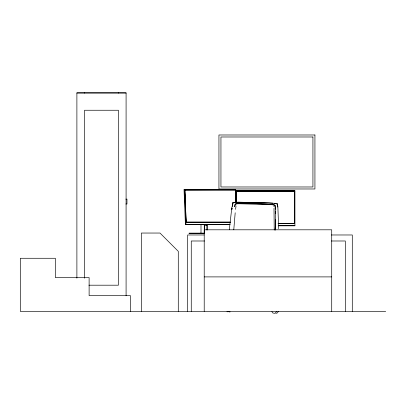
<?xml version="1.0" encoding="UTF-8"?>
<svg xmlns="http://www.w3.org/2000/svg" width="406" height="406" viewBox="0 0 406 406"><rect width="100%" height="100%" fill="white"/><g stroke="black" fill="none" stroke-linecap="round" stroke-linejoin="round"><path stroke-width="0.61" d="M274.233 230.014L273.999 208.324M273.954 206.613L273.969 205.624M275.161 230.273L275.588 219.646M275.197 229.674L275.593 220.717L275.446 211.171M233.775 229.771L235.191 212.78M234.648 202.701L232.745 202.65L232.653 203.726A5.09 0.259 -84.9 0 0 232.486 204.731M229.288 229.705L231.938 206.761M231.922 209.257L232.054 208.019M232.268 206.512L232.298 206.192A5.09 0.259 -84.9 0 1 232.45 204.989L233.409 202.645L238.19 202.173L269.386 202.959L275.588 203.381L277.257 204.096M231.897 209.379L232.029 208.278M235.571 209.364L236.013 205.949M232.618 204.715L232.785 203.472M232.293 206.055L232.45 204.989M229.771 224.625L185.415 224.625L184.04 189.749L235.713 189.663L236.206 202.122M184.872 190.115L186.131 222.158L184.872 190.115L235.353 190.099L235.845 202.665M235.713 189.663L184.04 189.749M236.023 202.376L235.531 189.881L235.916 202.391M235.353 190.099L235.739 202.68M185.415 224.625L230.141 224.543M274.324 313.259L272.913 313.016L271.868 311.63M235.597 202.234L255.577 202.401L272.923 203.188M76.891 93.121L126.088 93.121M235.531 189.881L184.674 189.896L185.953 222.376L230.466 222.361M235.881 190.921L294.918 190.921M236.317 202.599L236.317 191.272L294.482 191.272L294.482 223.33L278.044 223.315M236.317 191.287L294.482 191.287M125.87 199.133L126.966 199.133L126.966 203.979L125.87 203.979M186.242 222.143L230.319 222.143M186.131 222.158L230.207 222.158M278.318 223.549L294.7 223.533L294.7 191.053L236.099 191.069L236.099 202.31M204.188 225.472L206.755 225.472L206.755 224.224M278.592 225.711L294.918 225.711M278.206 225.797L294.918 225.797L294.918 190.835L235.881 190.835L235.881 199.711M204.365 233.125L189.1 233.125L189.1 233.668L204.365 233.668M204.106 234.978L187.643 234.978L187.643 311.377M331.397 234.978L352.291 234.978L352.291 311.377M204.578 240.991L191.262 240.991L191.262 311.377M331.362 240.991L345.313 240.991L345.313 311.377M204.213 276.897L331.717 276.897M88.939 285.195L118.435 285.195L118.435 110.249L84.544 110.249L84.544 278.222M385.7 311.377L20.3 311.377L20.3 258.272L55.368 258.272L55.368 277.592L89.117 277.592L89.117 295.644L130.453 295.644L130.453 311.377M276.425 203.853L277.689 203.888L277.694 206.811M235.81 203.665L273.984 204.715M274.136 203.264L275.354 203.345M277.841 206.157L278.683 228.679M275.39 209.283L275.04 205.167C262.154 203.117 248.68 203.142 235.617 203.888L234.546 206.679L235.175 204.233L235.079 204.736L235.302 204.259L237.271 203.614L255.526 203.645L273.542 204.629L275.085 205.4L275.507 213.723M184.588 189.663L185.958 224.543M331.717 311.377L331.717 229.806L204.213 229.806L204.213 311.377M207.583 224.356L207.583 229.994M206.837 224.335L206.837 229.984M204.472 224.335L204.472 229.984M204.269 224.356L204.289 233.343M200.99 224.356L200.99 233.125M200.579 233.125L200.579 233.668M178.285 311.377L178.285 251.334L159.994 233.044L141.374 233.044L141.374 311.377M126.088 295.791L126.088 92.72L76.891 92.72L76.891 278.161M118.435 92.72L118.435 93.121M84.544 92.72L84.544 93.121M277.643 207.014A6.09 0.269 88 0 1 277.689 203.888M232.247 206.167A6.09 0.31 -84.9 0 1 232.745 202.65M228.862 311.3A3.552 2 -86.3 0 1 226.954 311.453M230.126 311.859A3.552 2 -86.3 0 1 228.867 311.575M276.39 311.387A3.552 2.131 89.5 0 1 274.725 313.254M278.247 311.372A3.552 2.131 89.5 0 1 275.882 313.158M314.929 134.985L218.941 134.985L218.941 188.978L314.929 188.978L314.929 134.985M312.93 136.984L220.945 136.984L220.945 186.978L312.93 186.978L312.93 136.984"/></g></svg>
